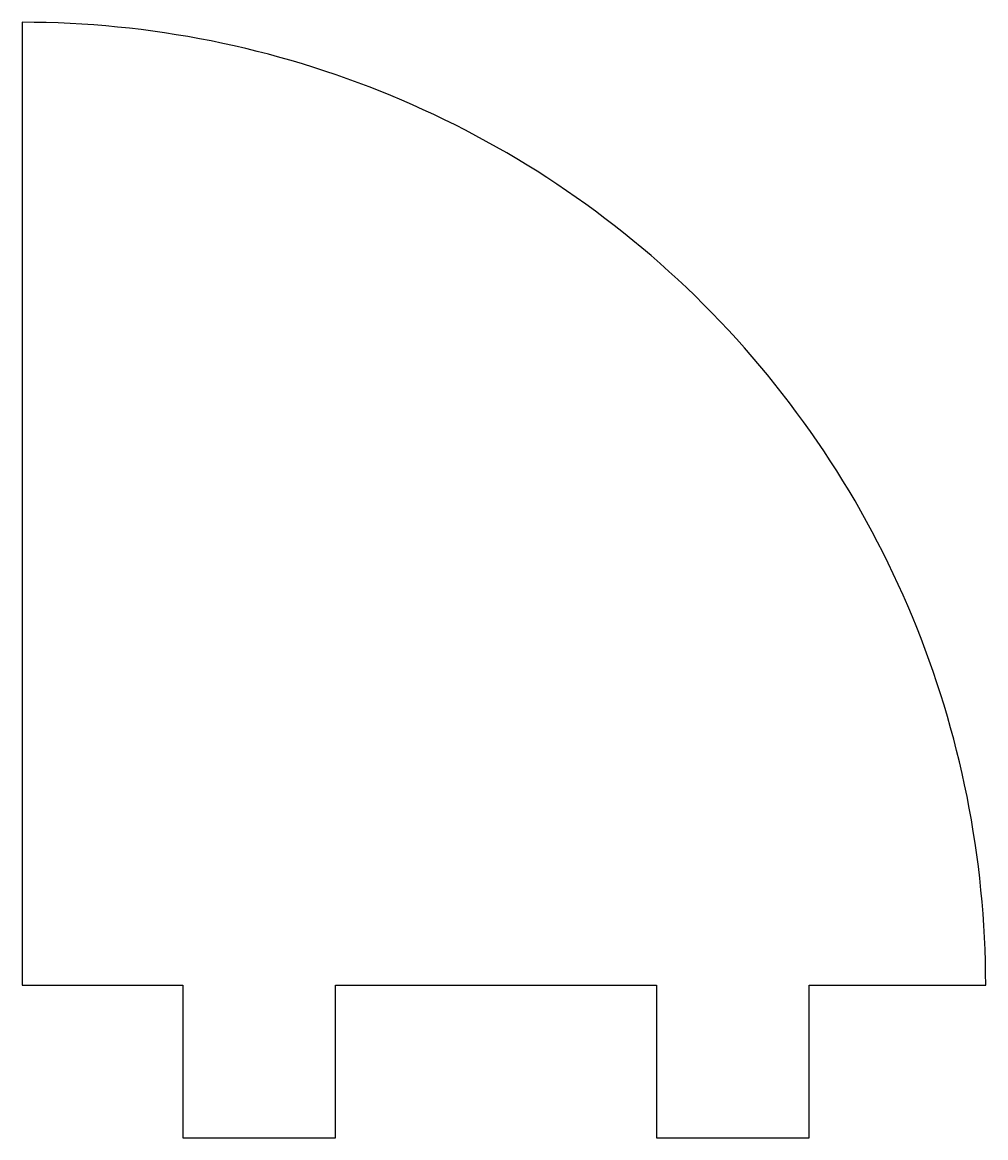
# Model space of a CAD drawing. Header units: millimetres. Extents: x 120 to 150, y 0 to 34.8.
import ezdxf

# ---------------------------------------------------------------- set-up
doc = ezdxf.new("R2010")
doc.units = ezdxf.units.MM
doc.layers.get('0').update_dxf_attribs({"linetype": 'CONTINUOUS'})

msp = doc.modelspace()

# ---------------------------------------------------------------- linework, layer by layer
msp.add_lwpolyline([(150, 4.75, 0.414214), (120, 34.75), (120, 4.75), (125, 4.75), (125, 0), (129.75, 0), (129.75, 4.75), (139.75, 4.75), (139.75, 0), (144.5, 0), (144.5, 4.75)], format="xyb", close=True)

doc.saveas('drawing.dxf')
